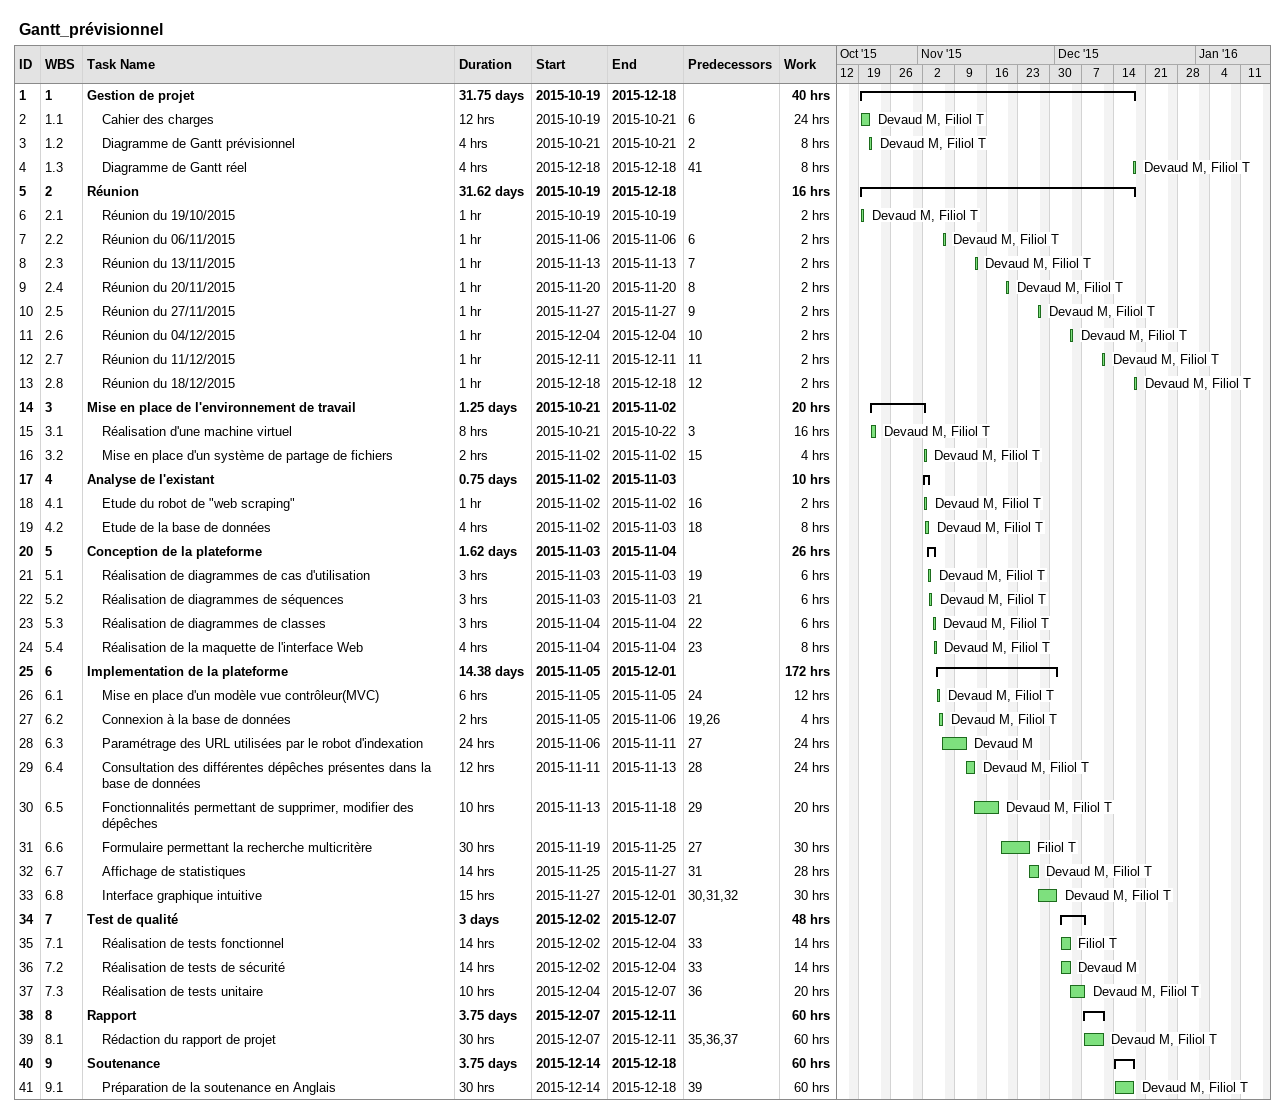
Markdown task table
Gantt_prévisionnel

| ID | WBS | Task | Duration | Start | Finish | Predecessors | Resources | Work (h) |
|---|---|---|---|---|---|---|---|---|
| 1 | 1 | **Gestion de projet** | 31.75d | 2015-10-19 | 2015-12-18 |  |  | 40 |
| 2 | 1.1 | Cahier des charges | 12h | 2015-10-19 | 2015-10-21 | 6 | Devaud M, Filiol T | 24 |
| 3 | 1.2 | Diagramme de Gantt prévisionnel | 4h | 2015-10-21 | 2015-10-21 | 2 | Devaud M, Filiol T | 8 |
| 4 | 1.3 | Diagramme de Gantt réel | 4h | 2015-12-18 | 2015-12-18 | 41 | Devaud M, Filiol T | 8 |
| 5 | 2 | **Réunion** | 31.62d | 2015-10-19 | 2015-12-18 |  |  | 16 |
| 6 | 2.1 | Réunion du 19/10/2015 | 1h | 2015-10-19 | 2015-10-19 |  | Devaud M, Filiol T | 2 |
| 7 | 2.2 | Réunion du 06/11/2015 | 1h | 2015-11-06 | 2015-11-06 | 6 | Devaud M, Filiol T | 2 |
| 8 | 2.3 | Réunion du 13/11/2015 | 1h | 2015-11-13 | 2015-11-13 | 7 | Devaud M, Filiol T | 2 |
| 9 | 2.4 | Réunion du 20/11/2015 | 1h | 2015-11-20 | 2015-11-20 | 8 | Devaud M, Filiol T | 2 |
| 10 | 2.5 | Réunion du 27/11/2015 | 1h | 2015-11-27 | 2015-11-27 | 9 | Devaud M, Filiol T | 2 |
| 11 | 2.6 | Réunion du 04/12/2015 | 1h | 2015-12-04 | 2015-12-04 | 10 | Devaud M, Filiol T | 2 |
| 12 | 2.7 | Réunion du 11/12/2015 | 1h | 2015-12-11 | 2015-12-11 | 11 | Devaud M, Filiol T | 2 |
| 13 | 2.8 | Réunion du 18/12/2015 | 1h | 2015-12-18 | 2015-12-18 | 12 | Devaud M, Filiol T | 2 |
| 14 | 3 | **Mise en place de l'environnement de travail** | 1.25d | 2015-10-21 | 2015-11-02 |  |  | 20 |
| 15 | 3.1 | Réalisation d'une machine virtuel | 8h | 2015-10-21 | 2015-10-22 | 3 | Devaud M, Filiol T | 16 |
| 16 | 3.2 | Mise en place d'un système de partage de fichiers | 2h | 2015-11-02 | 2015-11-02 | 15 | Devaud M, Filiol T | 4 |
| 17 | 4 | **Analyse de l'existant** | 0.75d | 2015-11-02 | 2015-11-03 |  |  | 10 |
| 18 | 4.1 | Etude du robot de "web scraping" | 1h | 2015-11-02 | 2015-11-02 | 16 | Devaud M, Filiol T | 2 |
| 19 | 4.2 | Etude de la base de données | 4h | 2015-11-02 | 2015-11-03 | 18 | Devaud M, Filiol T | 8 |
| 20 | 5 | **Conception de la plateforme** | 1.62d | 2015-11-03 | 2015-11-04 |  |  | 26 |
| 21 | 5.1 | Réalisation de diagrammes de cas d'utilisation | 3h | 2015-11-03 | 2015-11-03 | 19 | Devaud M, Filiol T | 6 |
| 22 | 5.2 | Réalisation de diagrammes de séquences | 3h | 2015-11-03 | 2015-11-03 | 21 | Devaud M, Filiol T | 6 |
| 23 | 5.3 | Réalisation de diagrammes de classes | 3h | 2015-11-04 | 2015-11-04 | 22 | Devaud M, Filiol T | 6 |
| 24 | 5.4 | Réalisation de la maquette de l'interface Web | 4h | 2015-11-04 | 2015-11-04 | 23 | Devaud M, Filiol T | 8 |
| 25 | 6 | **Implementation de la plateforme** | 14.38d | 2015-11-05 | 2015-12-01 |  |  | 172 |
| 26 | 6.1 | Mise en place d'un modèle vue contrôleur(MVC) | 6h | 2015-11-05 | 2015-11-05 | 24 | Devaud M, Filiol T | 12 |
| 27 | 6.2 | Connexion à la base de données | 2h | 2015-11-05 | 2015-11-06 | 19, 26 | Devaud M, Filiol T | 4 |
| 28 | 6.3 | Paramétrage des URL utilisées par le robot d'indexation | 24h | 2015-11-06 | 2015-11-11 | 27 | Devaud M | 24 |
| 29 | 6.4 | Consultation des différentes dépêches présentes dans la base de données | 12h | 2015-11-11 | 2015-11-13 | 28 | Devaud M, Filiol T | 24 |
| 30 | 6.5 | Fonctionnalités permettant de supprimer, modifier des dépêches | 10h | 2015-11-13 | 2015-11-18 | 29 | Devaud M, Filiol T | 20 |
| 31 | 6.6 | Formulaire permettant la recherche multicritère | 30h | 2015-11-19 | 2015-11-25 | 27 | Filiol T | 30 |
| 32 | 6.7 | Affichage de statistiques | 14h | 2015-11-25 | 2015-11-27 | 31 | Devaud M, Filiol T | 28 |
| 33 | 6.8 | Interface graphique intuitive | 15h | 2015-11-27 | 2015-12-01 | 30, 31, 32 | Devaud M, Filiol T | 30 |
| 34 | 7 | **Test de qualité** | 3d | 2015-12-02 | 2015-12-07 |  |  | 48 |
| 35 | 7.1 | Réalisation de tests fonctionnel | 14h | 2015-12-02 | 2015-12-04 | 33 | Filiol T | 14 |
| 36 | 7.2 | Réalisation de tests de sécurité | 14h | 2015-12-02 | 2015-12-04 | 33 | Devaud M | 14 |
| 37 | 7.3 | Réalisation de tests unitaire | 10h | 2015-12-04 | 2015-12-07 | 36 | Devaud M, Filiol T | 20 |
| 38 | 8 | **Rapport** | 3.75d | 2015-12-07 | 2015-12-11 |  |  | 60 |
| 39 | 8.1 | Rédaction du rapport de projet | 30h | 2015-12-07 | 2015-12-11 | 35, 36, 37 | Devaud M, Filiol T | 60 |
| 40 | 9 | **Soutenance** | 3.75d | 2015-12-14 | 2015-12-18 |  |  | 60 |
| 41 | 9.1 | Préparation de la soutenance en Anglais | 30h | 2015-12-14 | 2015-12-18 | 39 | Devaud M, Filiol T | 60 |
